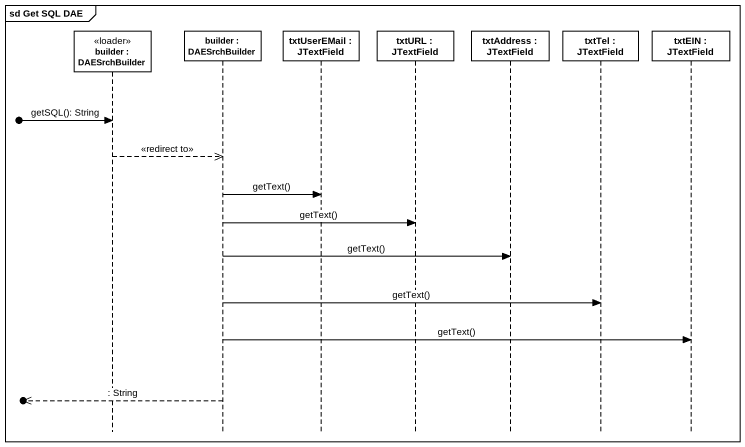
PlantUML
@startuml
mainframe sd Get SQL DAE
hide footbox
participant "builder : DAESrchBuilder" as builder <<loader>>
participant "builder : DAESrchBuilder" as builder_2
participant "txtUserEMail : JTextField" as txtUserEMail
participant "txtURL : JTextField" as txtURL
participant "txtAddress : JTextField" as txtAddress
participant "txtTel : JTextField" as txtTel
participant "txtEIN : JTextField" as txtEIN

[o-> builder : getSQL(): String
builder -->> builder_2 : <<redirect to>>
builder_2 -> txtUserEMail : getText()
builder_2 -> txtURL : getText()
builder_2 -> txtAddress : getText()
builder_2 -> txtTel : getText()
builder_2 -> txtEIN : getText()
[o<<-- builder_2 : : String
@enduml
